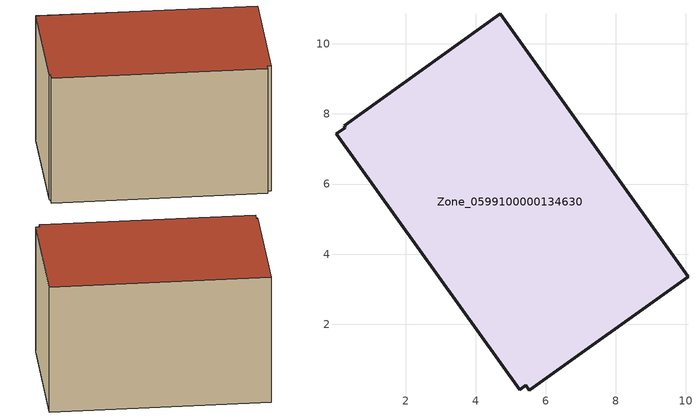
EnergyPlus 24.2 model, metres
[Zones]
Zone_0599100000134630
 floor ground (C_G): 5.53,0.12 5.44,0.25 5.26,0.13 0.03,7.44 0.28,7.61 0.25,7.66 4.7,10.86 10.06,3.36 z0
 wall outside (C_F): 0.03,7.44 5.26,0.13 5.44,0.25 5.53,0.12 10.06,3.36 4.7,10.86 0.25,7.66 0.28,7.61 0.03,7.44 z0:5.76
 roof outside (C_R): 5.26,0.13 5.44,0.25 5.53,0.12 10.06,3.36 4.7,10.86 0.25,7.66 0.28,7.61 0.03,7.44 z5.76
[BUILDING]
Pand.0599100000134630: North Axis=0; Terrain=City; Loads Convergence Tolerance Value=0.04; Temperature Convergence Tolerance Value=0.4; Solar Distribution=FullExterior; Maximum Number of Warmup Days=25; Minimum Number of Warmup Days=1
[Site:Location]
Rotterdam.The.Hague.AP_ZH_NLD Design_Conditions: Latitude=51.96; Longitude=4.45; Time Zone=1; Elevation=-4.5
[SITE:GROUNDTEMPERATURE:BUILDINGSURFACE]
18, 18, 18, 18, 18, 18, 18, 18, 18, 18, 18, 18
[MATERIAL] Thermal Absorptance=0.9; Solar Absorptance=0.7; Visible Absorptance=0.7
Name | Roughness | Thickness | Conductivity | Density | Specific Heat
G.TC.1975-1991 | MediumSmooth | 0.15 | 0.288461 | 540 | 1210
F.TC.1975-1991 | Rough | 0.3 | 0.230769 | 1920 | 840
R.TC.1975-1991 | MediumRough | 0.2 | 0.153846 | 1500 | 1000
[CONSTRUCTION]
C_G: G.TC.1975-1991
C_F: F.TC.1975-1991
C_R: R.TC.1975-1991
[ZONE]
Zone_0599100000134630: Type=1; Multiplier=1; Ceiling Height=Autocalculate; Volume=Autocalculate; Floor Area=autocalculate; Part of Total Floor Area=Yes
[ZONEINFILTRATION:DESIGNFLOWRATE]
Infil_Zone_0599100000134630: Zone or ZoneList or Space or SpaceList=Zone_0599100000134630; Schedule=AlwaysOn; Design Flow Rate Calculation Method=Flow/Area; Flow Rate per Floor Area=0.003; Constant Term Coefficient=1; Temperature Term Coefficient=0; Velocity Term Coefficient=0; Velocity Squared Term Coefficient=0
[HVACTEMPLATE:ZONE:IDEALLOADSAIRSYSTEM]
Zone_0599100000134630: Maximum Heating Supply Air Temperature=50; Minimum Cooling Supply Air Temperature=13; Maximum Heating Supply Air Humidity Ratio=0.0156; Minimum Cooling Supply Air Humidity Ratio=0.0077; Heating Limit=NoLimit; Cooling Limit=NoLimit; Dehumidification Control Type=ConstantSensibleHeatRatio; Cooling Sensible Heat Ratio=0.7; Dehumidification Setpoint=60; Humidification Control Type=None; Humidification Setpoint=30; Outdoor Air Method=None; Outdoor Air Flow Rate per Person=0.00944; Outdoor Air Flow Rate per Zone Floor Area=0; Outdoor Air Flow Rate per Zone=0; Demand Controlled Ventilation Type=None; Outdoor Air Economizer Type=NoEconomizer; Heat Recovery Type=None; Sensible Heat Recovery Effectiveness=0.7; Latent Heat Recovery Effectiveness=0.65
[ZONECONTROL:THERMOSTAT]
ThermostatControl_Zone_0599100000134630: Zone or ZoneList=Zone_0599100000134630; Control Type Schedule=DualSetpointControlType; Control 1=Thermostat_Zone_0599100000134630; Temperature Difference Between Cutout And Setpoint=0
[THERMOSTATSETPOINT:DUALSETPOINT]
Thermostat_Zone_0599100000134630: Heating Setpoint Temperature Schedule=HeatingSetpoint_Zone_0599100000134630; Cooling Setpoint Temperature Schedule=CoolingSetpoint_Zone_0599100000134630
[SCHEDULE:COMPACT]
HeatingSetpoint_Zone_0599100000134630: Through: 12/31, For: AllDays, Until: 24:00, 21
CoolingSetpoint_Zone_0599100000134630: Through: 12/31, For: AllDays, Until: 24:00, 24
DualSetpointControlType: Through: 12/31, For: AllDays, Until: 24:00, 4
AlwaysOn: Through: 12/31, For: AllDays, Until: 24:00, 1
